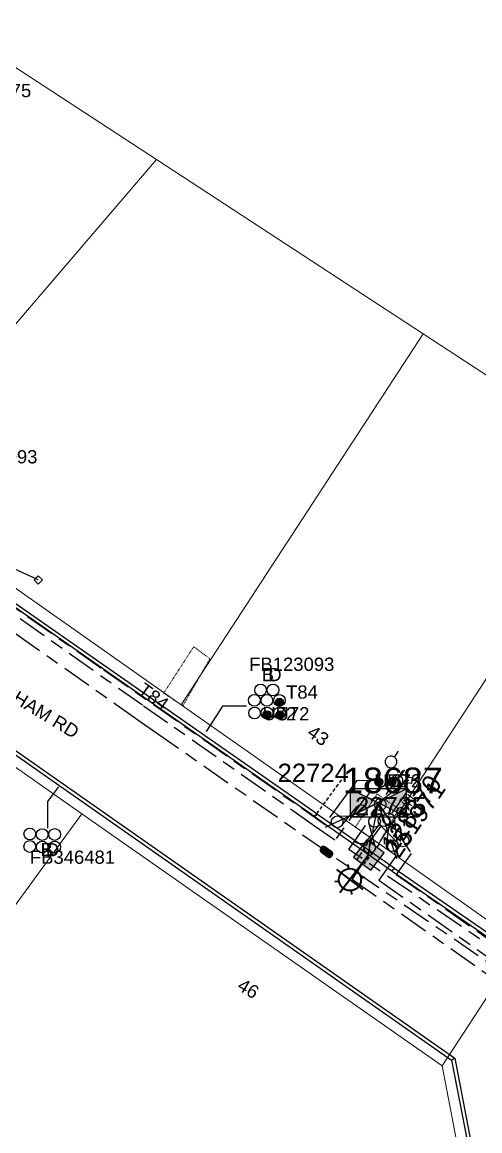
# Model space of a CAD drawing. Header units: metres. Extents: x 0 to 294317, y 0 to 6233398.
# Drawn here: x 292519.9 to 292582.2, y 6231677.7 to 6231828.6 of the extents above; entities that cross this region are included whole.
import ezdxf
from ezdxf import colors
from ezdxf.entities.mleader import LeaderData, LeaderLine
from ezdxf.enums import TextEntityAlignment as Align
from ezdxf.math import Vec2, Vec3

# ---------------------------------------------------------------- set-up
doc = ezdxf.new("R2010")
doc.units = ezdxf.units.M
for name, pattern in [('Cable Exist UG', [8.2, 4, -1.2, 1.8, -1.2]), ('DASHED', [0.75, 0.5, -0.25]), ('HIDDEN', [0.375, 0.25, -0.125]), ('HIDDEN2', [0.1875, 0.125, -0.0625])]:
    doc.linetypes.add(name, pattern=pattern)
doc.layers.get('0').update_dxf_attribs({"color": 6})
for name, color, linetype in [('_User Miscellaneous1', 7, 'Continuous'), ('_User Miscellaneous2', 7, 'Continuous'), ('Duct_SP_EXT', 7, 'Continuous'), ('Equip_HV_EXT', 7, 'Continuous'), ('Equip_LV_EXT', 7, 'Continuous'), ('Equip_SP_SL_EXT', 7, 'Continuous'), ('Mains_HV_EXT', 7, 'Continuous'), ('Mains_LV_EXT', 7, 'Continuous'), ('Mains_LV_SL_EXT', 7, 'Continuous'), ('Services_SP_EXT', 7, 'Continuous'), ('Sub_SP_EXT', 7, 'Continuous'), ('SupportsUG_SP_LV_SL_EXT', 7, 'Continuous'), ('Trench_SP_EXT', 7, 'Continuous')]:
    doc.layers.add(name, color=color, linetype=linetype)
for name, color, linetype, lineweight in [('Cadastre Buildings_SP_EXT', 9, 'Continuous', 5), ('Cadastre Land Parcels_SP_EXT', 9, 'Continuous', 5), ('Cadastre Other Property_SP_EXT', 9, 'HIDDEN', 5), ('Cadastre Roads_SP_EXT', 9, 'Continuous', 5)]:
    doc.layers.add(name, color=color, linetype=linetype, lineweight=lineweight)
doc.layers.add('UNKNOWN_FEATURES', color=1, linetype='DASHED', plot=False)
doc.styles.add('COLUMN_LABEL', font='arial.ttf')
doc.styles.add('iecARIAL', font='arial.ttf', dxfattribs={"height": 2})
doc.styles.add('POLE_LABEL', font='arial.ttf')
doc.styles.get("Standard").update_dxf_attribs({"font": 'arial.ttf'})
doc.styles.add('SWITCH_LABEL', font='arial.ttf', dxfattribs={"height": 2.5})

# ---------------------------------------------------------------- blocks, each defined once
blk = doc.blocks.new('SUB_PADMOUNT_EXT')
for points in [[(0, 0), (-3.84, 1.92), (-3.84, -1.92)], [(0, 0), (3.84, 1.92), (3.84, -1.92)]]:
    blk.add_hatch(color=256).paths.add_polyline_path(points)
for p, q in [((3.84, 1.92), (-3.84, -1.92)), ((-3.84, 1.92), (3.84, -1.92))]:
    blk.add_line(p, q)
blk.add_lwpolyline([(-3.84, -1.92), (3.84, -1.92), (3.84, 1.92), (-3.84, 1.92)], close=True)
for tag, height, flags, p in [('ASSET_NUM', 3.5, 8, (2, 2)), ('STREET_CODE', 0.2, 9, (1.5, 0)), ('CONSTRUCTED_VOLTAGE', 0.2, 9, (1.5, -0.2)), ('OPERATING_VOLTAGE', 0.2, 9, (1.5, -0.6)), ('ORIENTATION', 0.2, 9, (1.5, -0.8)), ('OWNED_BY', 0.2, 9, (1.5, -1)), ('OPERATED_BY', 0.2, 9, (1.5, -1.2)), ('SECONDARY_VOLTAGE', 0.2, 9, (1.5, -1.6)), ('NO_PHASES', 0.2, 9, (1.5, -0.4)), ('MAINTAINED_BY', 0.2, 9, (1.5, -1.4)), ('STATE', 0.2, 9, (1.5, -1.8)), ('SUBSTATION_TYPE', 0.2, 9, (1.5, -2.2)), ('STREETNAME', 0.2, 9, (1.5, -3)), ('PARENT', 0.2, 9, (1.5, -2)), ('USAGE', 0.2, 9, (1.5, -2.4)), ('LEGEND', 0.2, 9, (1.5, -2.6)), ('LOCATION', 0.2, 9, (1.5, -2.8)), ('SUBURB', 0.2, 9, (1.5, -3.2)), ('Z', 0.2, 1, (1.5, -3.6)), ('NOTES', 0.2, 9, (1.5, -3.4))]:
    blk.add_attdef(tag, text='', height=height, dxfattribs=dict(flags=flags)).set_placement(p, align=Align.MIDDLE_LEFT)
blk = doc.blocks.new('COLUMN_EXT')
blk.add_hatch(color=256).paths.add_polyline_path([(-1.49, 1.48), (-1.49, -1.49), (1.48, -1.49), (1.48, 1.48)])
blk.add_lwpolyline([(-1.49, -1.49), (1.48, -1.49), (1.48, 1.48), (-1.49, 1.48)], close=True)
for tag, height, style, flags, p in [('ASSET_NUM', 2.5, 'COLUMN_LABEL', 8, (2, 2)), ('STRUCTURE_PLANT_NUMBER', 0.2, 'POLE_LABEL', 9, (1.81, 0.03)), ('STREET_CODE', 0.2, 'COLUMN_LABEL', 9, (1.81, -0.2))]:
    blk.add_attdef(tag, text='', height=height, dxfattribs=dict(style=style, flags=flags)).set_placement(p, align=Align.MIDDLE_LEFT)
at = {"flags": 9}
for tag, p in [('COLUMN_TYPE', (1.81, -0.4)), ('OWNED_BY', (1.81, -0.6)), ('STATE', (1.81, -0.8)), ('USAGE', (1.81, -1)), ('STREETNAME', (1.81, -1.6)), ('LEGEND', (1.81, -1.2)), ('LOCATION', (1.81, -1.4)), ('SUBURB', (1.81, -1.8)), ('NOTES', (1.81, -2))]:
    blk.add_attdef(tag, text='', height=0.2, dxfattribs=at).set_placement(p, align=Align.MIDDLE_LEFT)
at = {"flags": 1}
blk.add_attdef('Z', (1.81, -2.35), '', height=0.2, dxfattribs=at)
blk = doc.blocks.new('DUCT_EXT')
blk.add_circle((0, 0.8), 0.8)
at = {"flags": 1}
blk.add_attdef('Z', (0, 0), '', height=0.2, dxfattribs=at)
at = {"flags": 9}
for tag, p in [('DUCT_CODE', (0, 0)), ('XSECT_TYPE', (0, -0.2)), ('STATE', (0, -0.6)), ('FB_REFERENCE', (0, -0.4)), ('NOTES', (0, -0.8))]:
    blk.add_attdef(tag, text='', height=0.2, dxfattribs=at).set_placement(p, align=Align.MIDDLE_LEFT)
blk = doc.blocks.new('SL_LANTERN_EXT')
at = {"lineweight": 40}
for p, q in [((0, 1.97), (0, 6.47)), ((-1.46, 5.68), (-1.06, 5.28)), ((1.46, 5.68), (1.06, 5.28)), ((-2.25, 4.22), (2.25, 4.22)), ((-1.46, 2.76), (-1.06, 3.16)), ((1.46, 2.76), (1.06, 3.16)), ((0, 0), (0, 2.72))]:
    blk.add_line(p, q, dxfattribs=at)
blk.add_circle((0, 4.22), 1.5, dxfattribs=at)
at = {"style": 'iecARIAL', "flags": 8}
blk.add_attdef('ASSET_NUM', (1.5, 1.5), '', height=2.5, dxfattribs=at)
for tag, p, height, flags in [('OPERATING_VOLTAGE', (0.98, -1.65), 0.2, 9), ('CONSTRUCTED_VOLTAGE', (0.98, -0.65), 0.2, 9), ('CONTROL_TYPE', (0.98, -0.85), 0.2, 9), ('LANTERN_PURPOSE', (0.98, -1.05), 0.2, 9), ('LANTERN_TYPE', (0.98, -1.25), 0.2, 9), ('NO_PHASES', (0.98, -1.45), 0.2, 9), ('LNUMBER', (2.18, -3.25), 2.5, 8), ('ORIENTATION', (0.98, -1.85), 0.2, 9), ('OWNED_BY', (0.98, -2.05), 0.2, 9), ('STATE', (0.98, -2.25), 0.2, 9), ('USAGE', (0.98, -2.45), 0.2, 9), ('CEXIST', (0.98, -2.65), 0.2, 9), ('CNEW', (0.98, -2.85), 0.2, 9), ('CNUMBER', (0.98, -3.05), 0.2, 9), ('CREMOVE', (0.98, -3.25), 0.2, 9), ('CREPLACE', (0.98, -3.45), 0.2, 9), ('LKINGHEIGHT', (0.98, -3.65), 0.2, 9), ('LBRACKET', (0.98, -3.85), 0.2, 9), ('LBRACKETVOCAB', (0.98, -4.05), 0.2, 9), ('LCATEGORY', (0.98, -4.25), 0.2, 9), ('LCHARGE1', (0.98, -4.45), 0.2, 9), ('LCHARGE1PERCENT', (0.98, -4.65), 0.2, 9), ('LCHARGE2', (0.98, -4.85), 0.2, 9), ('LCHARGE2PERCENT', (0.98, -5.05), 0.2, 9), ('LCHARGE3', (0.98, -5.25), 0.2, 9), ('LCHARGE3PERCENT', (0.98, -5.45), 0.2, 9), ('LEXIST', (0.98, -5.65), 0.2, 9), ('LLAMP', (0.98, -5.85), 0.2, 9), ('LLAMPVOCAB', (0.98, -6.05), 0.2, 9), ('LMAST', (0.98, -6.25), 0.2, 9), ('LMASTVOCAB', (0.98, -6.45), 0.2, 9), ('LNEW', (0.98, -6.65), 0.2, 9), ('LANTNUMBER', (0.98, -6.85), 0.2, 9), ('LOUTREACH', (0.98, -7.25), 0.2, 9), ('LOUTREACHVOCAB', (0.98, -7.45), 0.2, 9), ('LRATECODE', (0.98, -7.65), 0.2, 9), ('STREETNAME', (0.98, -9.25), 0.2, 9), ('LREMOVE', (0.98, -7.85), 0.2, 9), ('LREPLACE', (0.98, -8.05), 0.2, 9), ('LTYPE', (0.98, -8.25), 0.2, 9), ('LTYPEVOCAB', (0.98, -8.45), 0.2, 9), ('LEGEND', (0.98, -8.65), 0.2, 9), ('LOCATION', (0.98, -8.85), 0.2, 9), ('NOTES', (0.98, -9.05), 0.2, 9), ('SUBURB', (0.98, -9.45), 0.2, 1)]:
    blk.add_attdef(tag, p, '', height=height, dxfattribs=dict(flags=flags))
blk = doc.blocks.new('CCP_EXT')
at = {"flags": 9}
for tag, p in [('LIFE_SUPPORT', (0, -1.6)), ('STATE', (0, -1.8)), ('NOTES', (0, -2))]:
    blk.add_attdef(tag, text='', height=0.2, dxfattribs=at).set_placement(p, align=Align.MIDDLE_LEFT)
blk.add_wipeout([(0, 0.57), (0.57, 0), (0, -0.57), (-0.57, 0)])
blk.add_lwpolyline([(-0.57, 0), (0, 0.57), (0.57, 0), (0, -0.57), (-0.57, 0)])
at = {"flags": 1}
blk.add_attdef('Z', (0, 0), '', height=0.2, dxfattribs=at)
at = {"flags": 9}
for tag, p in [('CCP_TYPE', (0, 0)), ('CONSTRUCTED_VOLTAGE', (0, -0.2)), ('OPERATING_VOLTAGE', (0, -0.6)), ('ORIENTATION', (0, -0.8)), ('OWNED_BY', (0, -1)), ('NO_PHASES', (0, -0.4)), ('USAGE', (0, -1.2)), ('LEGEND', (0, -1.4))]:
    blk.add_attdef(tag, text='', height=0.2, dxfattribs=at).set_placement(p, align=Align.MIDDLE_LEFT)
blk = doc.blocks.new('HV_STJ_EXT')
h = blk.add_hatch(color=256)
edge = h.paths.add_edge_path()
edge.add_ellipse((-0.59, 0.13), major_axis=(0.226, 0.226), ratio=1, start_angle=45, end_angle=135)
edge.add_line((-0.91, 0.13), (-0.91, -0.13))
edge.add_ellipse((-0.59, -0.13), major_axis=(0.226, 0.226), ratio=1, start_angle=135, end_angle=225)
edge.add_line((-0.59, -0.45), (0.59, -0.45))
edge.add_ellipse((0.59, -0.13), major_axis=(-0.226, 0.226), ratio=1, start_angle=135, end_angle=225)
edge.add_line((0.91, -0.13), (0.91, 0.13))
edge.add_ellipse((0.59, 0.13), major_axis=(-0.226, 0.226), ratio=1, start_angle=225, end_angle=315)
edge.add_line((0.59, 0.45), (-0.59, 0.45))
blk.add_lwpolyline([(-0.91, 0.13), (-0.91, -0.13, 0.414214), (-0.59, -0.45), (0.59, -0.45, 0.414214), (0.91, -0.13), (0.91, 0.13, 0.414214), (0.59, 0.45), (-0.59, 0.45, 0.414214)], format="xyb", close=True)
for tag, flags, p in [('ORIENTATION', 9, (1.5, 0)), ('Z', 1, (1.5, -0.8)), ('USAGE', 9, (1.5, -0.2)), ('LEGEND', 9, (1.5, -0.4)), ('NOTES', 9, (1.5, -0.6))]:
    blk.add_attdef(tag, text='', height=0.2, dxfattribs=dict(flags=flags)).set_placement(p, align=Align.MIDDLE_LEFT)
blk = doc.blocks.new('LV_UG_DFUSE_CLOSED_EXT')
for points in [[(1, 0), (0, 0)], [(5.04, 0.73), (2.16, -0.72)], [(5.05, -0.71), (2.16, 0.72)], [(6.2, 0.01), (7.2, 0.01)]]:
    blk.add_lwpolyline(points)
for centre in [(1.8, 0), (5.4, 0.01)]:
    blk.add_circle(centre, 0.8)
at = {"flags": 9}
for tag, p in [('ACTUAL_STATUS', (0, 0)), ('CONSTRUCTED_VOLTAGE', (0, -0.2)), ('OPERATING_VOLTAGE', (0, -0.6)), ('ORIENTATION', (0, -0.8)), ('STATE', (0, -1)), ('SWITCH_TYPE', (0, -1.2)), ('NO_PHASES', (0, -0.4)), ('USAGE', (0, -1.4)), ('NOTES', (0, -1.6))]:
    blk.add_attdef(tag, text='', height=0.2, dxfattribs=at).set_placement(p, align=Align.MIDDLE_LEFT)
at = {"flags": 1}
blk.add_attdef('Z', (0, 0), '', height=0.2, dxfattribs=at)
blk = doc.blocks.new('SWG_HOLEC_SU_NO_EXT')
blk.add_line((1.8, -2), (5.8, -2))
for points in [[(1, 0), (0, 0)], [(6.6, 0), (7.6, 0)]]:
    blk.add_lwpolyline(points)
for points in [[(1.8, -0.8, 1), (1.8, 0.8, 1)], [(5.8, -0.8, 1), (5.8, 0.8, 1)]]:
    blk.add_lwpolyline(points, format="xyb", close=True)
at = {"insert": (5.31, -3.64), "char_height": 1.4, "width": 3.8863, "attachment_point": 1, "rotation": 180}
blk.add_mtext('{\\fArial|b0|i0|c0|p34;N/O}', dxfattribs=at)
at = {"style": 'SWITCH_LABEL', "flags": 8}
blk.add_attdef('ASSET_NUM', text='', height=2.5, rotation=179.9544, dxfattribs=at).set_placement((-2.4, 0), align=Align.MIDDLE_LEFT)
at = {"flags": 1}
blk.add_attdef('Z', (0, 0), '', height=0.2, dxfattribs=at)
at = {"flags": 9}
for tag, p in [('ACTUAL_STATUS', (0, -0.4)), ('CONSTRUCTED_VOLTAGE', (0, -0.6)), ('OPERATING_VOLTAGE', (0, -1)), ('ORIENTATION', (0, -1.2)), ('OWNED_BY', (0, -1.4)), ('NO_PHASES', (0, -0.8)), ('PARENT', (0, -1.6)), ('STATE', (0, -1.8)), ('SWITCH_TYPE', (0, -2)), ('STREETNAME', (0, -2.6)), ('SUBURB', (0, -2.8)), ('USAGE', (0, -2.2)), ('LOCATION', (0, -2.4)), ('NOTES', (0, -3))]:
    blk.add_attdef(tag, text='', height=0.2, dxfattribs=at).set_placement(p, align=Align.MIDDLE_LEFT)
at = {"style": 'SWITCH_LABEL', "flags": 9}
blk.add_attdef('STREET_CODE', text='', height=0.2, dxfattribs=at).set_placement((0, -0.2), align=Align.MIDDLE_LEFT)
blk = doc.blocks.new('SWG_HOLEC_SU_EXT')
blk.add_line((1.8, -2), (5.8, -2))
for points in [[(1, 0), (0, 0)], [(6.6, 0), (7.6, 0)]]:
    blk.add_lwpolyline(points)
for points in [[(1.8, -0.8, 1), (1.8, 0.8, 1)], [(5.8, -0.8, 1), (5.8, 0.8, 1)]]:
    blk.add_lwpolyline(points, format="xyb", close=True)
at = {"style": 'SWITCH_LABEL', "flags": 8}
blk.add_attdef('ASSET_NUM', text='', height=2.5, rotation=179.9544, dxfattribs=at).set_placement((-2.4, 0), align=Align.MIDDLE_LEFT)
at = {"flags": 1}
blk.add_attdef('Z', (0, 0), '', height=0.2, dxfattribs=at)
at = {"flags": 9}
for tag, p in [('ACTUAL_STATUS', (0, -0.4)), ('CONSTRUCTED_VOLTAGE', (0, -0.6)), ('OPERATING_VOLTAGE', (0, -1)), ('ORIENTATION', (0, -1.2)), ('OWNED_BY', (0, -1.4)), ('NO_PHASES', (0, -0.8)), ('PARENT', (0, -1.6)), ('STATE', (0, -1.8)), ('SWITCH_TYPE', (0, -2)), ('STREETNAME', (0, -2.6)), ('SUBURB', (0, -2.8)), ('USAGE', (0, -2.2)), ('LOCATION', (0, -2.4)), ('NOTES', (0, -3))]:
    blk.add_attdef(tag, text='', height=0.2, dxfattribs=at).set_placement(p, align=Align.MIDDLE_LEFT)
at = {"style": 'SWITCH_LABEL', "flags": 9}
blk.add_attdef('STREET_CODE', text='', height=0.2, dxfattribs=at).set_placement((0, -0.2), align=Align.MIDDLE_LEFT)
blk = doc.blocks.new('CABLE_LARGE_EXT')
h = blk.add_hatch(color=256)
edge = h.paths.add_edge_path()
edge.add_arc((0, 0.55), 0.55, 0, 360)
blk.add_circle((0, 0.55), 0.55)
at = {"flags": 1}
blk.add_attdef('Z', (0, 0), '', height=0.2, dxfattribs=at)
at = {"flags": 9}
for tag, p in [('COND_CODE', (0, 0)), ('STATE', (0, -0.4)), ('XSECT_SIZE', (0, -0.6)), ('FB_REFERENCE', (0, -0.2)), ('NOTES', (0, -0.8))]:
    blk.add_attdef(tag, text='', height=0.2, dxfattribs=at).set_placement(p, align=Align.MIDDLE_LEFT)

msp = doc.modelspace()

# ---------------------------------------------------------------- linework, layer by layer
at = {"layer": 'Cadastre Land Parcels_SP_EXT', "linetype": 'Continuous'}
for points in [[(292301.53, 6231964.26), (292538.18, 6231809.95), (292574.52, 6231786.22), (292602.04, 6231768.24), (292655.86, 6231733.06), (292682.66, 6231715.57), (292709.46, 6231698.09), (292736.26, 6231680.6), (292851.81, 6231605.25)], [(292499.71, 6231765.11), (292538.18, 6231809.95), (292538.18, 6231809.95), (292301.53, 6231964.26)], [(292488.62, 6231666.91), (292528.03, 6231720.9), (292502.72, 6231738.63)]]:
    msp.add_lwpolyline(points, dxfattribs=at)
for points in [[(292602.04, 6231768.24), (292574.52, 6231786.22), (292541.55, 6231735.73), (292568.46, 6231716.83), (292602.04, 6231768.24)], [(292655.86, 6231733.06), (292602.04, 6231768.24), (292568.46, 6231716.83), (292587.93, 6231703.15), (292595.19, 6231698.04), (292621.69, 6231680.73), (292655.86, 6231733.06)], [(292579.44, 6231674.53), (292577.11, 6231686.57), (292543.16, 6231710.32), (292528.03, 6231720.9), (292488.62, 6231666.91), (292503.5, 6231656.04), (292546.8, 6231624.43), (292579.44, 6231674.53)]]:
    msp.add_lwpolyline(points, close=True, dxfattribs=at)
at = {"layer": 'Cadastre Other Property_SP_EXT', "linetype": 'HIDDEN2'}
for points in [[(292541.79, 6231735.59), (292545.48, 6231742.01), (292543.26, 6231743.63), (292539.18, 6231737.3), (292541.79, 6231735.59)], [(292571.2, 6231721.54), (292568.25, 6231723.6), (292565.28, 6231719.07), (292568.46, 6231716.83), (292571.2, 6231721.54)]]:
    msp.add_lwpolyline(points, close=True, dxfattribs=at)
at = {"layer": 'Duct_SP_EXT'}
for p, q in [((292559.73, 6231720.48), (292559.87, 6231720.68)), ((292570.27, 6231713.09), (292559.73, 6231720.48)), ((292559.76, 6231720.47), (292559.89, 6231720.66)), ((292560.01, 6231720.87), (292559.87, 6231720.68)), ((292560.03, 6231720.86), (292559.89, 6231720.66)), ((292570.55, 6231713.48), (292560.01, 6231720.87)), ((292570.27, 6231713.09), (292570.41, 6231713.28)), ((292570.28, 6231713.09), (292570.41, 6231713.28)), ((292570.28, 6231713.09), (292599.74, 6231692.8)), ((292570.55, 6231713.48), (292570.41, 6231713.28)), ((292570.55, 6231713.48), (292570.41, 6231713.28)), ((292570.55, 6231713.48), (292600.01, 6231693.2)), ((292578.4, 6231687.36), (292578.62, 6231687.5)), ((292578.4, 6231687.36), (292580.95, 6231674.17)), ((292578.84, 6231687.64), (292578.62, 6231687.5)), ((292578.84, 6231687.64), (292581.45, 6231674.07))]:
    msp.add_line(p, q, dxfattribs=at)
for points in [[(292550.46, 6231735.52), (292547.19, 6231735.54), (292544.96, 6231732.1)], [(292523.39, 6231718.93), (292523.38, 6231722.54), (292524.87, 6231724.57)]]:
    msp.add_lwpolyline(points, dxfattribs=at)
at = {"layer": 'Duct_SP_EXT', "linetype": 'Continuous'}
msp.add_lwpolyline([(292567, 6231725.4), (292565.45, 6231725.38), (292561.77, 6231720.4)], dxfattribs=at)
at = {"layer": 'Mains_HV_EXT', "linetype": 'Cable Exist UG'}
for points in [[(292648.36, 6231659.82), (292620.38, 6231677.81), (292564.38, 6231716.02), (292567.64, 6231720.67), (292568.4, 6231722.38)], [(292562.48, 6231617.6), (292593.89, 6231665.85), (292605.93, 6231668.45), (292615.88, 6231678.44), (292561.35, 6231715.7)]]:
    msp.add_lwpolyline(points, dxfattribs=at)
at = {"layer": 'Mains_LV_EXT', "linetype": 'Cable Exist UG'}
for points in [[(292568.4, 6231722.38), (292572.87, 6231715.5), (292570.86, 6231712.64), (292594.52, 6231696.05), (292616.63, 6231681.55)], [(292568.4, 6231722.38), (292570.78, 6231715.13), (292568.48, 6231711.86), (292592.38, 6231695.05), (292618.82, 6231677.78), (292608.79, 6231667.17), (292627.81, 6231654.9)]]:
    msp.add_lwpolyline(points, dxfattribs=at)
at = {"layer": 'Mains_LV_SL_EXT', "linetype": 'Cable Exist UG'}
for points in [[(292568.4, 6231722.38), (292567.02, 6231715.35)], [(292567.02, 6231715.35), (292564.86, 6231711.97), (292592.27, 6231692.72), (292615.64, 6231677.39), (292606.42, 6231667.51), (292594.44, 6231664.88), (292593.23, 6231663.06)]]:
    msp.add_lwpolyline(points, dxfattribs=at)
at = {"layer": 'Trench_SP_EXT', "linetype": 'Cable Exist UG'}
msp.add_lwpolyline([(292568.73, 6231719.14), (292567.53, 6231717.52)], dxfattribs=at)
for points in [[(292567.53, 6231717.52, -0.346161), (292565.25, 6231717.06)], [(292567.62, 6231717.45, 0.448889), (292567.64, 6231715.33)]]:
    msp.add_lwpolyline(points, format="xyb", dxfattribs=at)
at = {"layer": 'UNKNOWN_FEATURES'}
for points in [[(292560.03, 6231720.89), (292563.91, 6231726.19)], [(292567.37, 6231717.51), (292565.52, 6231714.7)], [(292568.54, 6231716.75), (292566.44, 6231714.06)]]:
    msp.add_lwpolyline(points, dxfattribs=at)

# ---------------------------------------------------------------- block references
at = {"layer": 'Duct_SP_EXT'}
for name, p in [('DUCT_EXT', (292552.37, 6231736.93)), ('DUCT_EXT', (292554.07, 6231736.93)), ('DUCT_EXT', (292551.53, 6231735.53)), ('DUCT_EXT', (292553.23, 6231735.52)), ('DUCT_EXT', (292554.94, 6231735.51)), ('CABLE_LARGE_EXT', (292554.94, 6231735.51)), ('DUCT_EXT', (292551.55, 6231733.81)), ('DUCT_EXT', (292553.24, 6231733.81)), ('CABLE_LARGE_EXT', (292553.24, 6231733.81)), ('DUCT_EXT', (292554.94, 6231733.79)), ('CABLE_LARGE_EXT', (292555.01, 6231733.79)), ('CABLE_LARGE_EXT', (292568.47, 6231724.67)), ('CABLE_LARGE_EXT', (292570.24, 6231724.67))]:
    msp.add_blockref(name, p, dxfattribs=at)
at = {"layer": 'Duct_SP_EXT', "rotation": 90.00117073711661}
for p in [(292521.74, 6231718.14), (292523.42, 6231718.06), (292525.12, 6231718.07), (292521.73, 6231716.44), (292523.42, 6231716.36), (292525.12, 6231716.37)]:
    msp.add_blockref('DUCT_EXT', p, dxfattribs=at)
at = {"layer": 'Equip_HV_EXT', "rotation": 145.0757571220288}
msp.add_blockref('HV_STJ_EXT', (292561.35, 6231715.7), dxfattribs=at)
at = {"layer": 'Equip_LV_EXT'}
for p, rotation in [((292567.71, 6231722.06), 204.7181659331511), ((292568.63, 6231721.66), 288.1743962134818), ((292568.82, 6231721.72), 303.0006851876831), ((292568.25, 6231721.62), 258.8632793050102)]:
    msp.add_blockref('LV_UG_DFUSE_CLOSED_EXT', p, dxfattribs=dict(at, rotation=rotation))
at = {"layer": 'Equip_SP_SL_EXT'}
ref = msp.add_blockref('SL_LANTERN_EXT', (292567.11, 6231715.28), dxfattribs=dict(at, rotation=142.6175388853216))
ref.add_attrib('ASSET_NUM', '128370', dxfattribs={"layer": '0', "height": 2.5, "rotation": 56.0068, "style": 'iecARIAL'}).set_placement((292568.61, 6231716.78), align=Align.TOP_LEFT)
at = {"layer": 'Sub_SP_EXT'}
ref = msp.add_blockref('SUB_PADMOUNT_EXT', (292568.4, 6231722.38), dxfattribs=at)
ref.add_attrib('ASSET_NUM', '18687', dxfattribs={"layer": '0', "height": 3.5}).set_placement((292570.4, 6231722.63), align=Align.BOTTOM_CENTER)
at = {"layer": 'SupportsUG_SP_LV_SL_EXT'}
ref = msp.add_blockref('COLUMN_EXT', (292567.11, 6231715.28), dxfattribs=dict(at, rotation=142.6175388853216))
ref.add_attrib('ASSET_NUM', '251971', dxfattribs={"layer": '0', "height": 2.5, "rotation": 56.0068, "style": 'COLUMN_LABEL'}).set_placement((292569.11, 6231716.03), align=Align.TOP_LEFT)

# ---------------------------------------------------------------- texts
at = {"layer": '_User Miscellaneous2'}
for s, p in [('FB123093', (292510.37, 6231768.58)), ('FB123093', (292550.82, 6231740.34)), ('B', (292552.52, 6231738.93)), ('D', (292553.42, 6231738.93)), ('T84', (292555.84, 6231736.56)), ('U72', (292552.64, 6231733.61)), ('U72', (292554.41, 6231733.6)), ('FB346481', (292520.94, 6231714.08)), ('B', (292522.41, 6231715.13)), ('D', (292523.12, 6231715.1))]:
    msp.add_text(s, height=1.8, dxfattribs=at).set_placement(p)
at = {"layer": 'Cadastre Land Parcels_SP_EXT'}
for s, rotation, p in [('43', 325, (292558.57, 6231731.6)), ('46', 328.5948, (292549.05, 6231697.06))]:
    msp.add_text(s, height=1.8, rotation=rotation, dxfattribs=at).set_placement(p)
at = {"layer": 'Cadastre Other Property_SP_EXT'}
msp.add_text('086075', height=1.8, dxfattribs=at).set_placement((292512.74, 6231818.42))
at = {"layer": 'Cadastre Roads_SP_EXT'}
msp.add_text('TOPHAM RD', height=1.8, rotation=328.7284, dxfattribs=at).set_placement((292514.03, 6231738.87))
at = {"layer": 'Mains_LV_EXT'}
msp.add_text('T84', height=1.8, rotation=323.8151, dxfattribs=at).set_placement((292535.52, 6231737.39))

# ---------------------------------------------------------------- next in the draw order: block references
at = {"layer": 'Services_SP_EXT'}
msp.add_blockref('CCP_EXT', (292522.08, 6231752.71), dxfattribs=at)
at = {"layer": 'Services_SP_EXT', "rotation": 216.7122431138308}
msp.add_blockref('CCP_EXT', (292572.57, 6231725.48), dxfattribs=at)

# ---------------------------------------------------------------- next in the draw order: linework, layer by layer
at = {"layer": 'Cadastre Buildings_SP_EXT', "linetype": 'Continuous'}
msp.add_lwpolyline([(292574.52, 6231786.22), (292538.18, 6231809.95), (292499.71, 6231765.11), (292541.55, 6231735.73), (292574.52, 6231786.22)], close=True, dxfattribs=at)
at = {"layer": 'Cadastre Roads_SP_EXT', "linetype": 'Continuous'}
msp.add_lwpolyline([(292502.72, 6231738.63), (292528.03, 6231720.9), (292543.16, 6231710.32), (292577.11, 6231686.57), (292582.15, 6231694.28), (292587.93, 6231703.15), (292568.46, 6231716.83), (292541.55, 6231735.73), (292499.71, 6231765.11)], dxfattribs=at)
at = {"layer": 'Duct_SP_EXT'}
for p, q in [((292560.03, 6231720.86), (292510.67, 6231755.27)), ((292559.76, 6231720.47), (292510.4, 6231754.88)), ((292503.73, 6231740.16), (292578.84, 6231687.64)), ((292503.46, 6231739.76), (292578.4, 6231687.36))]:
    msp.add_line(p, q, dxfattribs=at)
at = {"layer": 'Mains_HV_EXT', "linetype": 'Cable Exist UG'}
msp.add_lwpolyline([(292561.38, 6231715.69), (292538.53, 6231731.63), (292538.53, 6231731.63), (292535.67, 6231733.63), (292535.67, 6231733.63), (292496.75, 6231761.02), (292478.58, 6231773.2), (292478.58, 6231773.2, 0.445045), (292458.62, 6231765.96), (292458.62, 6231765.96), (292456.63, 6231767.07), (292456.63, 6231767.07), (292394.51, 6231813.16), (292387.17, 6231818.38), (292381.79, 6231811), (292380.11, 6231810.21)], format="xyb", dxfattribs=at)
msp.add_lwpolyline([(292568.4, 6231722.38), (292566.71, 6231723.24), (292562.5, 6231717.29), (292559.73, 6231719.2), (292559.73, 6231719.2), (292539.7, 6231733.27), (292536.27, 6231735.65), (292536.27, 6231735.65), (292497.95, 6231762.67), (292479.71, 6231774.9)], dxfattribs=at)
at = {"layer": 'Mains_LV_EXT', "linetype": 'Cable Exist UG'}
msp.add_lwpolyline([(292498.5, 6231763.46), (292499.37, 6231760.29), (292510.65, 6231752.24), (292513.91, 6231752.45), (292531.04, 6231740.46), (292561.5, 6231719.18), (292568.4, 6231722.38)], dxfattribs=at)
at = {"layer": 'Services_SP_EXT'}
for points in [[(292522.08, 6231752.71), (292498.5, 6231763.46)], [(292572.57, 6231725.48), (292568.4, 6231722.38)]]:
    msp.add_lwpolyline(points, dxfattribs=at)

# ---------------------------------------------------------------- next in the draw order: block references
at = {"layer": 'Equip_HV_EXT'}
ref = msp.add_blockref('SWG_HOLEC_SU_EXT', (292566.8, 6231723.21), dxfattribs=dict(at, rotation=54.79781754858838))
ref.add_attrib('ASSET_NUM', '22724', dxfattribs={"layer": '0', "height": 2.5, "style": 'SWITCH_LABEL'}).set_placement((292564.4, 6231724.46), align=Align.BOTTOM_RIGHT)
ref = msp.add_blockref('SWG_HOLEC_SU_NO_EXT', (292567.64, 6231720.67), dxfattribs=dict(at, rotation=54.8814061212495))
ref.add_attrib('ASSET_NUM', '22725', dxfattribs={"layer": '0', "height": 2.5, "style": 'SWITCH_LABEL'}).set_placement((292565.24, 6231721.92), align=Align.MIDDLE_LEFT)

# ---------------------------------------------------------------- next in the draw order: texts
at = {"layer": '_User Miscellaneous2'}
for p in [(292567.87, 6231724.47), (292569.64, 6231724.47)]:
    msp.add_text('U72', height=1.8, dxfattribs=at).set_placement(p)

# ---------------------------------------------------------------- next in the draw order: leaders
at = {"layer": '_User Miscellaneous1'}
ml = msp.add_multileader_mtext('Standard', dxfattribs=at)
ml.set_content('LOT 435 \\PDP 1129749', color=256)
ml.set_leader_properties()
ml.build(insert=Vec2(0, 0))
ml.multileader.update_dxf_attribs({"has_text_frame": 1})
ctx = ml.context
ctx.base_point, ctx.char_height, ctx.plane_origin = Vec3(293228.99, 6231985.12), 3.5, Vec3(293181.97, 6231992.79)
ctx.text_align_type = 1
notes = []
notes.append((ctx, [(0, (0, 0, 0), (0, 0), (1, 0), 1, [])]))
ctx.mtext.insert, ctx.mtext.width, ctx.mtext.defined_height, ctx.mtext.alignment, ctx.mtext.flow_direction = Vec3(293246.19, 6231987.15), 36.8365, 7.89, 2, 5
ctx.mtext.has_bg_fill, ctx.mtext.bg_color, ctx.mtext.bg_scale_factor, ctx.mtext.bg_transparency, ctx.mtext.use_window_bg_color = 1, -1023410177, 1.5, 0, 0
for ctx, leaders in notes:
    for number, flags, end, landing, length, lines in leaders:
        leader = LeaderData()
        leader.index, (leader.has_last_leader_line, leader.has_dogleg_vector, leader.attachment_direction) = number, flags
        leader.last_leader_point, leader.dogleg_vector, leader.dogleg_length = Vec3(end), Vec3(landing), length
        for number, points, colour, breaks in lines:
            line = LeaderLine()
            line.index, line.vertices, line.color, line.breaks = number, Vec3.list(points), colors.encode_raw_color(colour), breaks
            leader.lines.append(line)
        ctx.leaders.append(leader)

doc.saveas('drawing.dxf')
